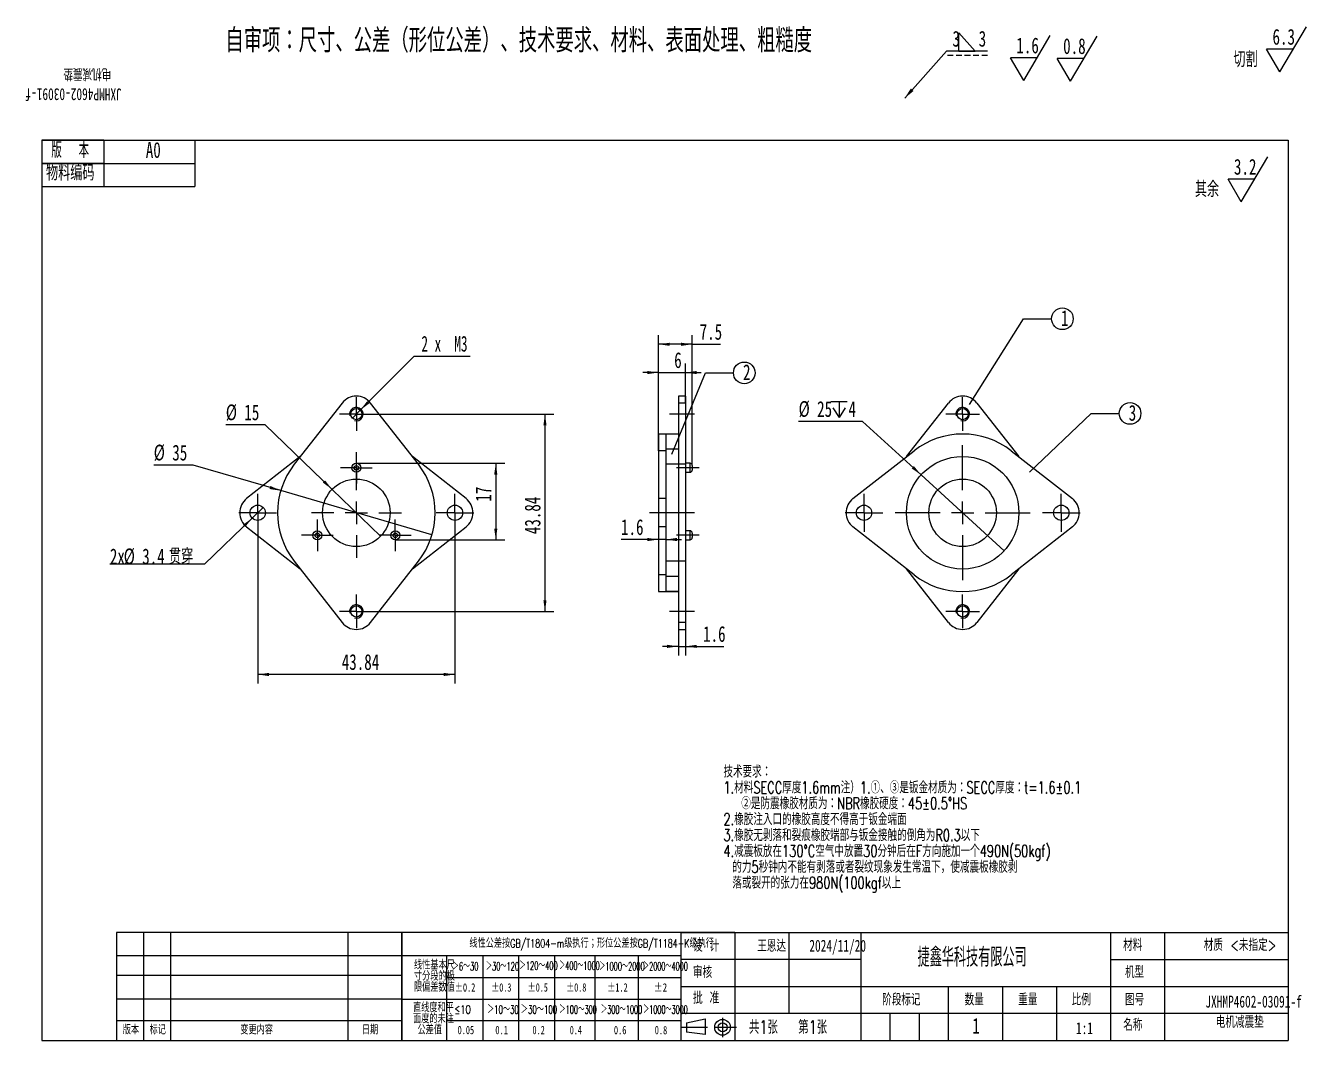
# Model space of a CAD drawing. Extents: x 11 to 515, y -34 to 231.
# Drawn here: x 10.6 to 295.2, y 5.5 to 230.9 of the extents above; entities that cross this region are included whole.
import ezdxf

# ---------------------------------------------------------------- set-up
doc = ezdxf.new("R2010")
doc.units = 0
for name, pattern in [('SLD-CENTER', [19.05, 15.24, -1.27, 1.27, -1.27]), ('SLD-DASHED', [1.905, 1.27, -0.635]), ('SLD-SOLID', [0])]:
    doc.linetypes.add(name, pattern=pattern)
doc.layers.get('0').update_dxf_attribs({"linetype": 'CONTINUOUS'})
doc.layers.add('FORMAT', color=7, linetype='SLD-SOLID')
doc.layers.add('轮廓实线层', color=7, linetype='SLD-SOLID')
doc.styles.add('SLDTEXTSTYLE0', font='TXT', dxfattribs={"width": 0.7, "bigfont": 'bigfont'})
doc.styles.add('SLDTEXTSTYLE1', font='TXT', dxfattribs={"width": 0.7})
doc.styles.add('SLDTEXTSTYLE10', font='TXT', dxfattribs={"width": 0.569954, "bigfont": 'bigfont'})
doc.styles.add('SLDTEXTSTYLE11', font='TXT', dxfattribs={"width": 0.542825, "bigfont": 'bigfont'})
doc.styles.add('SLDTEXTSTYLE12', font='TXT', dxfattribs={"width": 0.607411, "bigfont": 'bigfont'})
doc.styles.add('SLDTEXTSTYLE13', font='TXT', dxfattribs={"width": 0.494457, "bigfont": 'bigfont'})
doc.styles.add('SLDTEXTSTYLE14', font='TXT', dxfattribs={"width": 0.523419, "bigfont": 'bigfont'})
doc.styles.add('SLDTEXTSTYLE15', font='TXT', dxfattribs={"width": 0.677411})
doc.styles.add('SLDTEXTSTYLE16', font='TXT', dxfattribs={"width": 0.616681})
doc.styles.add('SLDTEXTSTYLE17', font='TXT', dxfattribs={"width": 0.592279})
doc.styles.add('SLDTEXTSTYLE18', font='TXT', dxfattribs={"width": 0.633851})
doc.styles.add('SLDTEXTSTYLE19', font='TXT', dxfattribs={"width": 0.751649})
doc.styles.add('SLDTEXTSTYLE2', font='TXT', dxfattribs={"width": 0.579353, "bigfont": 'bigfont'})
doc.styles.add('SLDTEXTSTYLE20', font='TXT', dxfattribs={"width": 0.672854})
doc.styles.add('SLDTEXTSTYLE21', font='TXT', dxfattribs={"width": 0.604873})
doc.styles.add('SLDTEXTSTYLE22', font='TXT', dxfattribs={"width": 0.692137})
doc.styles.add('SLDTEXTSTYLE23', font='TXT', dxfattribs={"width": 0.516181, "bigfont": 'bigfont'})
doc.styles.add('SLDTEXTSTYLE24', font='TXT', dxfattribs={"width": 0.786906})
doc.styles.add('SLDTEXTSTYLE25', font='TXT', dxfattribs={"width": 0.513075, "bigfont": 'bigfont'})
doc.styles.add('SLDTEXTSTYLE26', font='TXT', dxfattribs={"width": 0.6, "bigfont": 'bigfont'})
doc.styles.add('SLDTEXTSTYLE27', font='TXT', dxfattribs={"width": 0.614286})
doc.styles.add('SLDTEXTSTYLE3', font='TXT', dxfattribs={"width": 0.633333, "bigfont": 'bigfont'})
doc.styles.add('SLDTEXTSTYLE4', font='TXT', dxfattribs={"width": 0.589499, "bigfont": 'bigfont'})
doc.styles.add('SLDTEXTSTYLE5', font='TXT', dxfattribs={"width": 0.526455, "bigfont": 'bigfont'})
doc.styles.add('SLDTEXTSTYLE6', font='TXT', dxfattribs={"width": 0.583287, "bigfont": 'bigfont'})
doc.styles.add('SLDTEXTSTYLE7', font='TXT', dxfattribs={"width": 0.632085})
doc.styles.add('SLDTEXTSTYLE8', font='TXT', dxfattribs={"width": 0.735068, "bigfont": 'bigfont'})
doc.styles.add('SLDTEXTSTYLE9', font='TXT', dxfattribs={"width": 0.615255, "bigfont": 'bigfont'})
doc.dimstyles.new('SLDDIMSTYLE0', dxfattribs={"dimtxt": 0.18, "dimasz": 2.5, "dimexe": 0, "dimexo": 0.0625, "dimgap": 0, "dimtad": 0, "dimtih": 1, "dimtoh": 1, "dimdec": 0, "dimrnd": 1e-09, "dimzin": 0, "dimtxsty": 'STANDARD', "dimsah": 1, "dimcen": 0.09, "dimazin": 3, "dimtfac": 2.5, "dimtdec": 0, "dimtofl": 0, "dimtmove": 0, "dimatfit": 3, "dimtolj": 1, "dimtzin": 0})
doc.dimstyles.new('SLDDIMSTYLE1', dxfattribs={"dimtxt": 3.5, "dimasz": 2.5, "dimexe": 0, "dimexo": 0.0625, "dimgap": 0.875, "dimtad": 2, "dimrnd": 1e-09, "dimzin": 12, "dimtxsty": 'SLDTEXTSTYLE1', "dimsah": 1, "dimcen": 0.09, "dimazin": 3, "dimtfac": 1, "dimtofl": 0, "dimtmove": 0, "dimatfit": 3, "dimtolj": 1, "dimtzin": 12})
doc.dimstyles.new('SLDDIMSTYLE2', dxfattribs={"dimtxt": 3.5, "dimasz": 2.5, "dimexe": 0, "dimexo": 0.0625, "dimgap": 0.875, "dimtad": 0, "dimtih": 1, "dimtoh": 1, "dimrnd": 1e-09, "dimzin": 12, "dimtxsty": 'SLDTEXTSTYLE1', "dimblk1": 'NONE', "dimsah": 1, "dimcen": 0, "dimazin": 3, "dimtfac": 1, "dimtmove": 0, "dimatfit": 3, "dimtolj": 1, "dimtzin": 12})
doc.dimstyles.new('SLDDIMSTYLE3', dxfattribs={"dimtxt": 3.5, "dimasz": 2.5, "dimexe": 0, "dimexo": 0.0625, "dimgap": 0.875, "dimtad": 0, "dimtih": 1, "dimtoh": 1, "dimrnd": 1e-09, "dimzin": 12, "dimtxsty": 'SLDTEXTSTYLE1', "dimblk1": 'NONE', "dimsah": 1, "dimcen": 0, "dimazin": 3, "dimtfac": 1, "dimtmove": 0, "dimatfit": 3, "dimtolj": 1, "dimtzin": 12})
doc.dimstyles.new('SLDDIMSTYLE4', dxfattribs={"dimtxt": 3.5, "dimasz": 2.5, "dimexe": 0, "dimexo": 0.0625, "dimgap": 0.875, "dimtad": 0, "dimtih": 1, "dimtoh": 1, "dimdec": 6, "dimrnd": 1e-09, "dimzin": 12, "dimtxsty": 'SLDTEXTSTYLE1', "dimblk1": 'NONE', "dimsah": 1, "dimcen": 0, "dimazin": 3, "dimtfac": 1, "dimtmove": 0, "dimatfit": 3, "dimtolj": 1, "dimtzin": 12})
doc.dimstyles.new('SLDDIMSTYLE5', dxfattribs={"dimtxt": 3.5, "dimasz": 2.5, "dimexe": 0, "dimexo": 0.0625, "dimgap": 0.875, "dimtad": 0, "dimtih": 1, "dimtoh": 1, "dimrnd": 1e-09, "dimzin": 12, "dimtxsty": 'SLDTEXTSTYLE1', "dimblk1": 'NONE', "dimsah": 1, "dimcen": 0, "dimazin": 3, "dimtfac": 1, "dimtmove": 0, "dimatfit": 3, "dimtolj": 1, "dimtzin": 12})
doc.dimstyles.new('SLDDIMSTYLE6', dxfattribs={"dimtxt": 3.5, "dimasz": 2.5, "dimexe": 0, "dimexo": 0.0625, "dimgap": 0.875, "dimtad": 2, "dimrnd": 1e-09, "dimzin": 12, "dimtxsty": 'SLDTEXTSTYLE1', "dimsah": 1, "dimcen": 0.09, "dimazin": 3, "dimtfac": 1, "dimtmove": 0, "dimatfit": 3, "dimtolj": 1, "dimtzin": 12})
doc.dimstyles.new('SLDDIMSTYLE7', dxfattribs={"dimtxt": 0.18, "dimasz": 0.7, "dimexe": 0, "dimexo": 0.0625, "dimgap": 0, "dimtad": 0, "dimtih": 1, "dimtoh": 1, "dimdec": 0, "dimrnd": 1e-09, "dimzin": 0, "dimtxsty": 'STANDARD', "dimblk1": 'DOT', "dimblk2": 'DOT', "dimsah": 1, "dimcen": 0.09, "dimazin": 3, "dimtfac": 0.7, "dimtdec": 0, "dimtofl": 0, "dimtmove": 0, "dimatfit": 3, "dimtolj": 1, "dimtzin": 0})
doc.dimstyles.new('SLDDIMSTYLE8', dxfattribs={"dimtxt": 3.5, "dimasz": 2.5, "dimexe": 0, "dimexo": 0.0625, "dimgap": 0.875, "dimtad": 0, "dimtih": 1, "dimtoh": 1, "dimrnd": 1e-09, "dimzin": 12, "dimtxsty": 'SLDTEXTSTYLE1', "dimblk1": 'NONE', "dimsah": 1, "dimcen": 0, "dimazin": 3, "dimtfac": 1, "dimtmove": 0, "dimatfit": 3, "dimtolj": 1, "dimtzin": 12})

# ---------------------------------------------------------------- blocks, each defined once
blk = doc.blocks.new('SW_NOTE_0_3')
at = {"layer": 'FORMAT', "color": 0, "attachment_point": 1, "style": 'SLDTEXTSTYLE0'}
for s, insert, char_height in [('技术要求：', (0, 3.41), 2.646), ('1.材料SECC厚度1.6mm注）1.①、③是钣金材质为：SECC厚度：t=1.6±0.1', (0, -0.12), 2.6458), ('②是防震橡胶材质为：NBR橡胶硬度：45±0.5°HS', (3.97, -3.64), 2.6458), ('2.橡胶注入口的橡胶高度不得高于钣金端面', (0, -7.17), 2.6458), ('3.橡胶无剥落和裂痕橡胶端部与钣金接触的倒角为R0.3以下', (0, -10.7), 2.6458), ('4.减震板放在130°C空气中放置30分钟后在F方向施加一个490N(50kgf)', (0, -14.23), 2.6458), ('的力5秒钟内不能有剥落或者裂纹现象发生常温下，使减震板橡胶剥', (1.98, -17.76), 2.6458), ('落或裂开的张力在980N(100kgf以上', (1.98, -21.28), 2.6458)]:
    blk.add_mtext(s, dxfattribs=dict(at, insert=insert, char_height=char_height))
blk = doc.blocks.new('SW_NOTE_0_14')
at = {"layer": 'FORMAT', "color": 0, "char_height": 1.852, "attachment_point": 2, "style": 'SLDTEXTSTYLE0'}
for s, insert in [('线性基本尺', (6.37, 2.39)), ('寸分段的极', (6.37, -0.08)), ('限偏差数值', (6.37, -2.55))]:
    blk.add_mtext(s, dxfattribs=dict(at, insert=insert))
blk = doc.blocks.new('SW_NOTE_0_15')
at = {"layer": 'FORMAT', "color": 0, "char_height": 1.852, "attachment_point": 2, "style": 'SLDTEXTSTYLE0'}
for s, insert in [('面度的未注', (6.37, -0.08)), ('直线度和平', (6.37, 2.39)), ('公差值', (5.55, -2.55))]:
    blk.add_mtext(s, dxfattribs=dict(at, insert=insert))
blk = doc.blocks.new('SW_NOTE_0_16')
at = {"layer": 'FORMAT', "color": 0, "attachment_point": 2}
for s, insert, char_height, style in [('JXHMP4602-03091-f', (16.66, 3.41), 2.6458, 'SLDTEXTSTYLE1'), ('电机减震垫', (13.59, -1.12), 2.646, 'SLDTEXTSTYLE0')]:
    blk.add_mtext(s, dxfattribs=dict(at, insert=insert, char_height=char_height, style=style))
blk = doc.blocks.new('SW_NOTE_0_17')
at = {"layer": 'FORMAT', "color": 0, "attachment_point": 2, "rotation": 180}
for s, insert, char_height, style in [('电机减震垫', (-13.59, 1.12), 2.646, 'SLDTEXTSTYLE0'), ('JXHMP4602-03091-f', (-16.66, -3.41), 2.6458, 'SLDTEXTSTYLE1')]:
    blk.add_mtext(s, dxfattribs=dict(at, insert=insert, char_height=char_height, style=style))
blk = doc.blocks.new('SW_SFSYMBOL_0')
at = {"layer": 'FORMAT', "color": 0}
for p, q in [((1.63, -5), (7.53, 5)), ((1.63, -5), (-1.32, 0)), ((4.58, 0), (-1.32, 0))]:
    blk.add_line(p, q, dxfattribs=at)
at = {"layer": 'FORMAT', "color": 0, "char_height": 3.5, "attachment_point": 1}
for s, insert, style in [('3.2', (0, 4.51), 'SLDTEXTSTYLE1'), ('其余', (-8.68, -0.49), 'SLDTEXTSTYLE0')]:
    blk.add_mtext(s, dxfattribs=dict(at, insert=insert, style=style))
blk = doc.blocks.new('SW_SFSYMBOL_1')
at = {"layer": 'FORMAT', "color": 0}
for p, q in [((1.63, -5), (7.53, 5)), ((1.63, -5), (-1.32, 0)), ((4.58, 0), (-1.32, 0))]:
    blk.add_line(p, q, dxfattribs=at)
at = {"layer": 'FORMAT', "color": 0, "char_height": 3.5, "attachment_point": 1}
for s, insert, style in [('6.3', (0, 4.51), 'SLDTEXTSTYLE1'), ('切割', (-8.68, -0.49), 'SLDTEXTSTYLE0')]:
    blk.add_mtext(s, dxfattribs=dict(at, insert=insert, style=style))
blk = doc.blocks.new('SW_SFSYMBOL_2')
at = {"layer": 'FORMAT', "color": 0}
for p, q in [((1.63, -5), (7.53, 5)), ((1.63, -5), (-1.32, 0)), ((4.58, 0), (-1.32, 0))]:
    blk.add_line(p, q, dxfattribs=at)
at = {"layer": 'FORMAT', "color": 0, "insert": (0, 4.51), "char_height": 3.5, "attachment_point": 1, "style": 'SLDTEXTSTYLE1'}
blk.add_mtext('0.8', dxfattribs=at)
blk = doc.blocks.new('SW_SFSYMBOL_3')
at = {"layer": 'FORMAT', "color": 0}
for p, q in [((1.63, -5), (7.53, 5)), ((1.63, -5), (-1.32, 0)), ((4.58, 0), (-1.32, 0))]:
    blk.add_line(p, q, dxfattribs=at)
at = {"layer": 'FORMAT', "color": 0, "insert": (0, 4.51), "char_height": 3.5, "attachment_point": 1, "style": 'SLDTEXTSTYLE1'}
blk.add_mtext('1.6', dxfattribs=at)
blk = doc.blocks.new('SW_SYMBOL_WELD_FILL')
at = {"layer": 'FORMAT', "color": 0}
for p, q in [((100, 0), (100, 900)), ((100, 900), (900, 0)), ((100, 0), (900, 0))]:
    blk.add_line(p, q, dxfattribs=at)
blk = doc.blocks.new('SW_WELDSYMBOL_0')
at = {"layer": 'FORMAT', "color": 0}
blk.add_line((9.1, 0), (0, 0), dxfattribs=at)
at = {"layer": 'FORMAT', "color": 0, "linetype": 'SLD-DASHED'}
blk.add_line((9.1, -1), (0, -1), dxfattribs=at)
at = {"layer": 'FORMAT', "color": 0, "xscale": 0.004511737089201878, "yscale": 0.004511737089201878, "zscale": 0.004511737089201878}
blk.add_blockref('SW_SYMBOL_WELD_FILL', (2.29, 0), dxfattribs=at)
at = {"layer": 'FORMAT', "color": 0, "char_height": 3.5, "attachment_point": 1, "style": 'SLDTEXTSTYLE1'}
for insert in [(1.31, 4.51), (7.13, 4.51)]:
    blk.add_mtext('3', dxfattribs=dict(at, insert=insert))
blk = doc.blocks.new('_D')
at = {"layer": 'FORMAT'}
for p, q in [((87.2, 133.67), (117.07, 133.67)), ((115.07, 133.67), (115.07, 116.67)), ((95.72, 116.67), (117.07, 116.67))]:
    blk.add_line(p, q, dxfattribs=at)
for points in [[(115.07, 133.67), (114.72, 131.17), (115.42, 131.17)], [(115.07, 116.67), (115.42, 119.17), (114.72, 119.17)]]:
    blk.add_solid(points, dxfattribs=at)
at = {"layer": 'FORMAT', "insert": (110.56, 125.14), "char_height": 3.5, "attachment_point": 1, "rotation": 90, "style": 'SLDTEXTSTYLE1'}
blk.add_mtext('17', dxfattribs=at)
blk = doc.blocks.new('_D_1')
at = {"layer": 'FORMAT'}
for p, q in [((84.08, 144.59), (128, 144.59)), ((126, 144.59), (126, 100.75)), ((84.08, 100.75), (128, 100.75))]:
    blk.add_line(p, q, dxfattribs=at)
for points in [[(126, 144.59), (125.65, 142.09), (126.35, 142.09)], [(126, 100.75), (126.35, 103.25), (125.65, 103.25)]]:
    blk.add_solid(points, dxfattribs=at)
at = {"layer": 'FORMAT', "insert": (121.49, 117.92), "char_height": 3.5, "attachment_point": 1, "rotation": 90, "style": 'SLDTEXTSTYLE1'}
blk.add_mtext('43.84', dxfattribs=at)
blk = doc.blocks.new('_D_2')
at = {"layer": 'FORMAT'}
for p, q in [((62.16, 118.47), (62.16, 84.75)), ((106, 118.47), (106, 84.75)), ((106, 86.75), (62.16, 86.75))]:
    blk.add_line(p, q, dxfattribs=at)
for points in [[(62.16, 86.75), (64.66, 86.4), (64.66, 87.1)], [(106, 86.75), (103.5, 87.1), (103.5, 86.4)]]:
    blk.add_solid(points, dxfattribs=at)
at = {"layer": 'FORMAT', "insert": (80.84, 91.27), "char_height": 3.5, "attachment_point": 1, "style": 'SLDTEXTSTYLE1'}
blk.add_mtext('43.84', dxfattribs=at)
blk = doc.blocks.new('_D_3')
at = {"layer": 'FORMAT'}
for p, q in [((63.85, 142.22), (55.08, 142.22)), ((78.69, 127.88), (63.85, 142.22)), ((89.48, 117.46), (78.69, 127.88))]:
    blk.add_line(p, q, dxfattribs=at)
blk.add_solid([(78.69, 127.88), (77.13, 129.87), (76.65, 129.37)], dxfattribs=at)
at = {"layer": 'FORMAT', "char_height": 3.5, "attachment_point": 1, "style": 'SLDTEXTSTYLE1'}
for s, insert in [('%%c', (55.08, 146.74)), ('15', (59.19, 146.73))]:
    blk.add_mtext(s, dxfattribs=dict(at, insert=insert))
blk = doc.blocks.new('_NONE')
blk = doc.blocks.new('_D_4')
at = {"layer": 'FORMAT'}
for p, q in [((47.84, 133.28), (39.06, 133.28)), ((67.29, 127.59), (47.84, 133.28)), ((100.88, 117.76), (67.29, 127.59))]:
    blk.add_line(p, q, dxfattribs=at)
blk.add_solid([(67.29, 127.59), (64.99, 128.63), (64.79, 127.95)], dxfattribs=at)
at = {"layer": 'FORMAT', "char_height": 3.5, "attachment_point": 1, "style": 'SLDTEXTSTYLE1'}
for s, insert in [('%%c', (39.06, 137.81)), ('35', (43.18, 137.79))]:
    blk.add_mtext(s, dxfattribs=dict(at, insert=insert))
blk = doc.blocks.new('_D_5')
at = {"layer": 'FORMAT'}
for p, q in [((84.97, 145.48), (96.97, 157.48)), ((96.97, 157.48), (109.38, 157.48)), ((83.2, 143.71), (84.97, 145.48))]:
    blk.add_line(p, q, dxfattribs=at)
blk.add_solid([(84.97, 145.48), (86.98, 147), (86.49, 147.49)], dxfattribs=at)
at = {"layer": 'FORMAT', "insert": (98.55, 161.98), "char_height": 3.5, "attachment_point": 1, "style": 'SLDTEXTSTYLE27'}
blk.add_mtext('2 x  M3', dxfattribs=at)
blk = doc.blocks.new('_D_6')
at = {"layer": 'FORMAT'}
for p, q in [((63.39, 123.85), (60.94, 121.49)), ((60.94, 121.49), (50.34, 111.27)), ((50.34, 111.27), (29.32, 111.27))]:
    blk.add_line(p, q, dxfattribs=at)
blk.add_solid([(60.94, 121.49), (58.9, 120.01), (59.38, 119.51)], dxfattribs=at)
at = {"layer": 'FORMAT', "char_height": 3.5, "attachment_point": 1}
for s, insert, style in [('2x', (29.32, 114.73), 'SLDTEXTSTYLE1'), ('%%c', (32.39, 114.75), 'SLDTEXTSTYLE1'), ('3.4', (36.5, 114.73), 'SLDTEXTSTYLE1'), ('贯穿', (42.42, 114.73), 'SLDTEXTSTYLE0')]:
    blk.add_mtext(s, dxfattribs=dict(at, insert=insert, style=style))
blk = doc.blocks.new('SW_CENTERMARKSYMBOL_0')
at = {"layer": 'FORMAT', "color": 0}
for p, q in [((0, 5), (0, 10)), ((-5, 0), (-10, 0)), ((0, 0), (-2.5, 0)), ((0, 0), (0, 2.5)), ((0, 0), (0, -2.5)), ((0, 0), (2.5, 0)), ((5, 0), (10, 0)), ((0, -5), (0, -10))]:
    blk.add_line(p, q, dxfattribs=at)
blk = doc.blocks.new('SW_CENTERMARKSYMBOL_1')
at = {"layer": 'FORMAT', "color": 0}
for p, q in [((0, 2.5), (0, 4.2)), ((-2.5, 0), (-4.2, 0)), ((0, 0), (-2.5, 0)), ((0, 0), (0, 2.5)), ((0, 0), (0, -2.5)), ((0, 0), (2.5, 0)), ((2.5, 0), (4.2, 0)), ((0, -2.5), (0, -4.2))]:
    blk.add_line(p, q, dxfattribs=at)
blk = doc.blocks.new('SW_CENTERMARKSYMBOL_2')
at = {"layer": 'FORMAT', "color": 0}
for p, q in [((0, 2.5), (0, 4.2)), ((-2.5, 0), (-4.2, 0)), ((0, 0), (-2.5, 0)), ((0, 0), (0, 2.5)), ((0, 0), (0, -2.5)), ((0, 0), (2.5, 0)), ((2.5, 0), (4.2, 0)), ((0, -2.5), (0, -4.2))]:
    blk.add_line(p, q, dxfattribs=at)
blk = doc.blocks.new('SW_CENTERMARKSYMBOL_3')
at = {"layer": 'FORMAT', "color": 0}
for p, q in [((0, 2.5), (0, 3.75)), ((-2.5, 0), (-3.75, 0)), ((0, 0), (-2.5, 0)), ((0, 0), (0, 2.5)), ((0, 0), (0, -2.5)), ((0, 0), (2.5, 0)), ((2.5, 0), (3.75, 0)), ((0, -2.5), (0, -3.75))]:
    blk.add_line(p, q, dxfattribs=at)
blk = doc.blocks.new('SW_CENTERMARKSYMBOL_4')
at = {"layer": 'FORMAT', "color": 0}
for p, q in [((0, 2.5), (0, 3.75)), ((-2.5, 0), (-3.75, 0)), ((0, 0), (-2.5, 0)), ((0, 0), (0, 2.5)), ((0, 0), (0, -2.5)), ((0, 0), (2.5, 0)), ((2.5, 0), (3.75, 0)), ((0, -2.5), (0, -3.75))]:
    blk.add_line(p, q, dxfattribs=at)
blk = doc.blocks.new('SW_CENTERMARKSYMBOL_5')
at = {"layer": 'FORMAT', "color": 0}
for p, q in [((0, 2.5), (0, 3.5)), ((-2.5, 0), (-3.5, 0)), ((0, 0), (-2.5, 0)), ((0, 0), (0, 2.5)), ((0, 0), (0, -2.5)), ((0, 0), (2.5, 0)), ((2.5, 0), (3.5, 0)), ((0, -2.5), (0, -3.5))]:
    blk.add_line(p, q, dxfattribs=at)
blk = doc.blocks.new('SW_CENTERMARKSYMBOL_6')
at = {"layer": 'FORMAT', "color": 0}
for p, q in [((0, 2.5), (0, 3.5)), ((-2.5, 0), (-3.5, 0)), ((0, 0), (-2.5, 0)), ((0, 0), (0, 2.5)), ((0, 0), (0, -2.5)), ((0, 0), (2.5, 0)), ((2.5, 0), (3.5, 0)), ((0, -2.5), (0, -3.5))]:
    blk.add_line(p, q, dxfattribs=at)
blk = doc.blocks.new('SW_CENTERMARKSYMBOL_7')
at = {"layer": 'FORMAT', "color": 0}
for p, q in [((0, 2.5), (0, 3.5)), ((-2.5, 0), (-3.5, 0)), ((0, 0), (-2.5, 0)), ((0, 0), (0, 2.5)), ((0, 0), (0, -2.5)), ((0, 0), (2.5, 0)), ((2.5, 0), (3.5, 0)), ((0, -2.5), (0, -3.5))]:
    blk.add_line(p, q, dxfattribs=at)
blk = doc.blocks.new('_D_7')
at = {"layer": 'FORMAT'}
for p, q in [((151.25, 153.83), (147.75, 153.83)), ((151.25, 136.46), (151.25, 155.83)), ((151.25, 153.83), (157.25, 153.83)), ((157.25, 147.06), (157.25, 155.83)), ((157.25, 153.83), (160.75, 153.83))]:
    blk.add_line(p, q, dxfattribs=at)
for points in [[(151.25, 153.83), (148.75, 154.18), (148.75, 153.48)], [(157.25, 153.83), (159.75, 153.48), (159.75, 154.18)]]:
    blk.add_solid(points, dxfattribs=at)
at = {"layer": 'FORMAT', "insert": (154.72, 158.34), "char_height": 3.5, "attachment_point": 1, "style": 'SLDTEXTSTYLE1'}
blk.add_mtext('6', dxfattribs=at)
blk = doc.blocks.new('_D_8')
at = {"layer": 'FORMAT'}
for p, q in [((155.65, 96.75), (155.65, 90.99)), ((157.25, 96.75), (157.25, 90.99)), ((155.65, 92.99), (152.15, 92.99)), ((155.65, 92.99), (157.25, 92.99)), ((157.25, 92.99), (165.74, 92.99))]:
    blk.add_line(p, q, dxfattribs=at)
for points in [[(155.65, 92.99), (153.15, 93.34), (153.15, 92.64)], [(157.25, 92.99), (159.75, 92.64), (159.75, 93.34)]]:
    blk.add_solid(points, dxfattribs=at)
at = {"layer": 'FORMAT', "insert": (161.14, 97.5), "char_height": 3.5, "attachment_point": 1, "style": 'SLDTEXTSTYLE1'}
blk.add_mtext('1.6', dxfattribs=at)
blk = doc.blocks.new('_D_9')
at = {"layer": 'FORMAT'}
for p, q in [((151.25, 116.73), (142.9, 116.73)), ((151.25, 119.52), (151.25, 114.73)), ((152.85, 116.73), (151.25, 116.73)), ((152.85, 116.73), (156.35, 116.73))]:
    blk.add_line(p, q, dxfattribs=at)
for points in [[(151.25, 116.73), (148.75, 117.08), (148.75, 116.38)], [(152.85, 116.73), (155.35, 116.38), (155.35, 117.08)]]:
    blk.add_solid(points, dxfattribs=at)
at = {"layer": 'FORMAT', "insert": (142.9, 121.24), "char_height": 3.5, "attachment_point": 1, "style": 'SLDTEXTSTYLE1'}
blk.add_mtext('1.6', dxfattribs=at)
blk = doc.blocks.new('_D_10')
at = {"layer": 'FORMAT'}
for p, q in [((151.25, 136.46), (151.25, 162.11)), ((158.75, 160.11), (151.25, 160.11)), ((158.75, 133.17), (158.75, 162.11)), ((158.75, 160.11), (164.98, 160.11))]:
    blk.add_line(p, q, dxfattribs=at)
for points in [[(151.25, 160.11), (153.75, 159.76), (153.75, 160.46)], [(158.75, 160.11), (156.25, 160.46), (156.25, 159.76)]]:
    blk.add_solid(points, dxfattribs=at)
at = {"layer": 'FORMAT', "insert": (160.38, 164.62), "char_height": 3.5, "attachment_point": 1, "style": 'SLDTEXTSTYLE1'}
blk.add_mtext('7.5', dxfattribs=at)
blk = doc.blocks.new('SW_NOTE_0_18')
at = {"layer": 'FORMAT', "color": 0}
blk.add_circle((2.41, 0), 2.41, dxfattribs=at)
at = {"layer": 'FORMAT', "color": 0, "insert": (2.95, 1.89), "char_height": 3.5, "attachment_point": 2, "style": 'SLDTEXTSTYLE1'}
blk.add_mtext('2', dxfattribs=at)
blk = doc.blocks.new('_DOT')
at = {"color": 0, "linetype": 'BYBLOCK'}
blk.add_line((-0.5, 0), (-1, 0), dxfattribs=at)
at = {"color": 0, "linetype": 'BYBLOCK', "const_width": 0.5}
blk.add_lwpolyline([(-0.25, 0, 1), (0.25, 0, 1)], format="xyb", close=True, dxfattribs=at)
blk = doc.blocks.new('SW_SYMBOL_HOLE_DEPTH')
at = {"layer": 'FORMAT', "color": 0}
for p, q in [((0, 875), (800, 875)), ((400, 875), (400, 75)), ((100, 555), (400, 75)), ((700, 555), (400, 75))]:
    blk.add_line(p, q, dxfattribs=at)
blk = doc.blocks.new('_D_11')
at = {"layer": 'FORMAT'}
for p, q in [((196.58, 142.96), (182.37, 142.96)), ((209.59, 131.1), (196.58, 142.96)), ((228.06, 114.25), (209.59, 131.1))]:
    blk.add_line(p, q, dxfattribs=at)
blk.add_solid([(209.59, 131.1), (207.98, 133.04), (207.5, 132.52)], dxfattribs=at)
at = {"layer": 'FORMAT', "xscale": 0.004511737089201878, "yscale": 0.004511737089201878, "zscale": 0.004511737089201878}
blk.add_blockref('SW_SYMBOL_HOLE_DEPTH', (189.55, 143.48), dxfattribs=at)
at = {"layer": 'FORMAT', "char_height": 3.5, "attachment_point": 1, "style": 'SLDTEXTSTYLE1'}
for s, insert in [('%%c', (182.37, 147.49)), ('25', (186.48, 147.47)), ('4', (193.45, 147.47))]:
    blk.add_mtext(s, dxfattribs=dict(at, insert=insert))
blk = doc.blocks.new('SW_NOTE_0_19')
at = {"layer": 'FORMAT', "color": 0}
blk.add_circle((2.41, 0), 2.41, dxfattribs=at)
at = {"layer": 'FORMAT', "color": 0, "insert": (2.95, 1.89), "char_height": 3.5, "attachment_point": 2, "style": 'SLDTEXTSTYLE1'}
blk.add_mtext('3', dxfattribs=at)
blk = doc.blocks.new('SW_NOTE_0_20')
at = {"layer": 'FORMAT', "color": 0}
blk.add_circle((2.41, 0), 2.41, dxfattribs=at)
at = {"layer": 'FORMAT', "color": 0, "insert": (2.95, 1.89), "char_height": 3.5, "attachment_point": 2, "style": 'SLDTEXTSTYLE1'}
blk.add_mtext('1', dxfattribs=at)
blk = doc.blocks.new('SW_CENTERMARKSYMBOL_8')
at = {"layer": 'FORMAT', "color": 0}
for p, q in [((0, 5), (0, 15)), ((-5, 0), (-15, 0)), ((0, 0), (-2.5, 0)), ((0, 0), (0, 2.5)), ((0, 0), (0, -2.5)), ((0, 0), (2.5, 0)), ((5, 0), (15, 0)), ((0, -5), (0, -15))]:
    blk.add_line(p, q, dxfattribs=at)
blk = doc.blocks.new('SW_CENTERMARKSYMBOL_9')
at = {"layer": 'FORMAT', "color": 0}
for p, q in [((0, 2.5), (0, 4.2)), ((-2.5, 0), (-4.2, 0)), ((0, 0), (-2.5, 0)), ((0, 0), (0, 2.5)), ((0, 0), (0, -2.5)), ((0, 0), (2.5, 0)), ((2.5, 0), (4.2, 0)), ((0, -2.5), (0, -4.2))]:
    blk.add_line(p, q, dxfattribs=at)
blk = doc.blocks.new('SW_CENTERMARKSYMBOL_10')
at = {"layer": 'FORMAT', "color": 0}
for p, q in [((0, 2.5), (0, 4.2)), ((-2.5, 0), (-4.2, 0)), ((0, 0), (-2.5, 0)), ((0, 0), (0, 2.5)), ((0, 0), (0, -2.5)), ((0, 0), (2.5, 0)), ((2.5, 0), (4.2, 0)), ((0, -2.5), (0, -4.2))]:
    blk.add_line(p, q, dxfattribs=at)
blk = doc.blocks.new('SW_CENTERMARKSYMBOL_11')
at = {"layer": 'FORMAT', "color": 0}
for p, q in [((0, 2.5), (0, 3.75)), ((-2.5, 0), (-3.75, 0)), ((0, 0), (-2.5, 0)), ((0, 0), (0, 2.5)), ((0, 0), (0, -2.5)), ((0, 0), (2.5, 0)), ((2.5, 0), (3.75, 0)), ((0, -2.5), (0, -3.75))]:
    blk.add_line(p, q, dxfattribs=at)
blk = doc.blocks.new('SW_CENTERMARKSYMBOL_12')
at = {"layer": 'FORMAT', "color": 0}
for p, q in [((0, 2.5), (0, 3.75)), ((-2.5, 0), (-3.75, 0)), ((0, 0), (-2.5, 0)), ((0, 0), (0, 2.5)), ((0, 0), (0, -2.5)), ((0, 0), (2.5, 0)), ((2.5, 0), (3.75, 0)), ((0, -2.5), (0, -3.75))]:
    blk.add_line(p, q, dxfattribs=at)

msp = doc.modelspace()

# ---------------------------------------------------------------- linework, layer by layer
at = {"color": 7, "linetype": 'SLD-SOLID'}
for p, q in [((157.246052, 148.5937431), (155.646052, 148.5937431)), ((155.646052, 148.5937431), (155.646052, 147.0572468)), ((157.246052, 148.5937431), (157.246052, 147.0572468)), ((80.9328504, 147.0572468), (70.2969676, 133.4515716)), ((97.8714785, 133.4515716), (87.2355958, 147.0572468)), ((157.246052, 147.0572468), (155.646052, 147.0572468)), ((155.646052, 147.0572468), (155.646052, 133.4515716)), ((157.246052, 147.0572468), (157.246052, 133.4515716)), ((206.355835, 135.140625), (215.6713442, 147.0572468)), ((221.9740895, 147.0572468), (231.2895988, 135.140625)), ((155.646052, 140.1737431), (151.246052, 140.1737431)), ((151.246052, 140.1737431), (151.246052, 136.4609986)), ((155.646052, 136.8344682), (152.846052, 136.8344682)), ((152.846052, 136.8344682), (152.846052, 136.4609986)), ((71.6173412, 135.140625), (59.7007194, 125.8251158)), ((108.4677267, 125.8251158), (96.551105, 135.140625)), ((152.846052, 136.4609986), (151.246052, 136.4609986)), ((151.246052, 136.4609986), (151.246052, 125.8251158)), ((152.846052, 136.4609986), (152.846052, 125.8251158)), ((194.4392132, 125.8251158), (208.0448884, 136.4609986)), ((229.6005453, 136.4609986), (243.2062205, 125.8251158)), ((155.646052, 133.4515716), (152.846052, 133.4515716)), ((157.246052, 133.4515716), (155.646052, 133.4515716)), ((158.246052, 133.6737431), (157.246052, 133.6737431)), ((157.246052, 133.4515716), (157.246052, 111.8959147)), ((157.246052, 131.6737431), (158.246052, 131.6737431)), ((158.746052, 133.1737431), (158.746052, 132.1737431)), ((152.846052, 125.8251158), (151.246052, 125.8251158)), ((151.246052, 125.8251158), (151.246052, 119.5223705)), ((152.846052, 125.8251158), (152.846052, 119.5223705)), ((59.7007194, 119.5223705), (71.6173412, 110.2068613)), ((96.551105, 110.2068613), (108.4677267, 119.5223705)), ((152.846052, 119.5223705), (151.246052, 119.5223705)), ((151.246052, 119.5223705), (151.246052, 108.8864877)), ((152.846052, 119.5223705), (152.846052, 108.8864877)), ((158.246052, 118.6737431), (157.246052, 118.6737431)), ((158.746052, 118.1737431), (158.746052, 117.1737431)), ((208.0448884, 108.8864877), (194.4392132, 119.5223705)), ((243.2062205, 119.5223705), (229.6005453, 108.8864877)), ((157.246052, 116.6737431), (158.246052, 116.6737431)), ((70.2969676, 111.8959147), (80.9328504, 98.2902395)), ((87.2355958, 98.2902395), (97.8714785, 111.8959147)), ((155.646052, 111.8959147), (152.846052, 111.8959147)), ((157.246052, 111.8959147), (155.646052, 111.8959147)), ((155.646052, 111.8959147), (155.646052, 98.2902395)), ((157.246052, 111.8959147), (157.246052, 98.2902395)), ((152.846052, 108.8864877), (151.246052, 108.8864877)), ((151.246052, 108.8864877), (151.246052, 105.1737431)), ((152.846052, 108.8864877), (152.846052, 108.5130181)), ((155.646052, 108.5130181), (152.846052, 108.5130181)), ((215.6713442, 98.2902395), (206.355835, 110.2068613)), ((231.2895988, 110.2068613), (221.9740895, 98.2902395)), ((151.246052, 105.1737431), (155.646052, 105.1737431)), ((157.246052, 98.2902395), (155.646052, 98.2902395)), ((155.646052, 98.2902395), (155.646052, 96.7537431)), ((157.246052, 98.2902395), (157.246052, 96.7537431)), ((155.646052, 96.7537431), (157.246052, 96.7537431)), ((94.185568, 14.6296576), (30.7863032, 14.6296576))]:
    msp.add_line(p, q, dxfattribs=at)
at = {"color": 1, "linetype": 'SLD-SOLID'}
for p, q in [((158.246052, 131.6737431), (158.246052, 133.6737431)), ((158.246052, 116.6737431), (158.246052, 118.6737431))]:
    msp.add_line(p, q, dxfattribs=at)
at = {"color": 7, "linetype": 'SLD-SOLID'}
for centre, radius in [((84.0842231, 144.5937431), 1.25), ((218.8227169, 144.5937431), 1.25), ((218.8227169, 122.6737431), 12.5), ((84.0842231, 132.6737431), 1), ((84.0842231, 132.6737431), 0.5), ((84.0842231, 122.6737431), 7.5), ((218.8227169, 122.6737431), 7.5), ((62.1642231, 122.6737431), 1.7), ((106.0042231, 122.6737431), 1.7), ((196.9027169, 122.6737431), 1.7), ((240.7427169, 122.6737431), 1.7), ((75.423969, 117.6737431), 1), ((75.423969, 117.6737431), 0.5), ((92.7444771, 117.6737431), 1), ((92.7444771, 117.6737431), 0.5), ((84.0842231, 100.7537431), 1.25), ((218.8227169, 100.7537431), 1.25)]:
    msp.add_circle(centre, radius, dxfattribs=at)
for centre, radius, start, end in [((84.0842231, 144.5937431), 4, 38.015593247, 141.984406753), ((218.8227169, 144.5937431), 4, 38.015593247, 141.984406753), ((84.0842231, 144.5937431), 1.5, 255, 195), ((218.8227169, 144.5937431), 1.5, 255, 195), ((218.8227169, 122.6737431), 17.5, 51.984406753, 128.015593247), ((84.0842231, 122.6737431), 17.5, 141.984406753, 218.015593247), ((84.0842231, 122.6737431), 17.5, 321.984406753, 38.015593247), ((158.246052, 133.1737431), 0.5, 0, 90), ((158.246052, 132.1737431), 0.5, 270, 0), ((62.1642231, 122.6737431), 4, 128.015593247, 231.984406753), ((106.0042231, 122.6737431), 4, 308.015593247, 51.984406753), ((196.9027169, 122.6737431), 4, 128.015593247, 231.984406753), ((240.7427169, 122.6737431), 4, 308.015593247, 51.984406753), ((158.246052, 118.1737431), 0.5, 0, 90), ((158.246052, 117.1737431), 0.5, 270, 0), ((218.8227169, 122.6737431), 17.5, 231.984406753, 308.015593247), ((84.0842231, 100.7537431), 1.5, 255, 195), ((218.8227169, 100.7537431), 1.5, 255, 195), ((84.0842231, 100.7537431), 4, 218.015593247, 321.984406753), ((218.8227169, 100.7537431), 4, 218.015593247, 321.984406753)]:
    msp.add_arc(centre, radius, start, end, dxfattribs=at)
at = {"layer": 'FORMAT'}
for p, q in [((27.935568, 205.4508454), (14.185568, 205.4508454)), ((14.185568, 205.4508454), (14.185568, 200.2769667)), ((27.935568, 205.4508454), (27.935568, 195.1317102)), ((27.935568, 205.4508454), (27.935568, 200.2769667)), ((48.1787214, 205.4508454), (48.1787214, 195.1317102)), ((14.185568, 200.2769667), (48.1787214, 200.2769667)), ((27.935568, 200.2769667), (14.185568, 200.2769667)), ((14.185568, 195.1317102), (48.1787214, 195.1317102)), ((155.646052, 140.1737431), (152.8430435, 140.1737431)), ((152.8430435, 140.1737431), (152.8430435, 105.1737431)), ((155.646052, 140.1737431), (155.646052, 105.1737431)), ((84.0842231, 133.6737431), (87.2006295, 133.6737431)), ((92.7444771, 116.6737431), (95.7247861, 116.6737431)), ((155.646052, 105.1737431), (152.8430435, 105.1737431)), ((30.7863032, 29.4508454), (30.7863032, 5.4508454)), ((156.185568, 29.4508454), (30.7863032, 29.4508454)), ((36.7863032, 29.4508454), (36.7863032, 5.4508454)), ((42.7863032, 29.4508454), (42.7863032, 5.4508454)), ((82.1998093, 29.4508454), (82.1998093, 5.4508454)), ((94.185568, 5.4508454), (94.185568, 29.4508454)), ((94.185568, 29.4508454), (94.185568, 5.4508454)), ((156.185568, 29.4508454), (156.185568, 5.4508454)), ((168.185568, 29.4508454), (156.185568, 29.4508454)), ((156.185568, 29.4508454), (251.685568, 29.4508454)), ((156.185568, 29.4508454), (156.185568, 5.4508454)), ((168.185568, 29.4508454), (168.185568, 5.4508454)), ((180.185568, 29.4508454), (180.185568, 11.4508454)), ((196.185568, 29.4508454), (196.185568, 5.4508454)), ((251.685568, 29.4508454), (251.685568, 5.4508454)), ((251.685568, 29.4508454), (291.185568, 29.4508454)), ((263.685568, 29.4508454), (263.685568, 5.4508454)), ((156.185568, 24.2296576), (30.7863032, 24.2296576)), ((104.185568, 5.4508454), (104.185568, 24.2296576)), ((112.185568, 24.2296576), (112.185568, 5.4508454)), ((120.185568, 5.4508454), (120.185568, 24.2296576)), ((128.185568, 5.4508454), (128.185568, 24.2296576)), ((137.185568, 5.4508454), (137.185568, 24.2296576)), ((146.685568, 24.2296576), (146.685568, 5.4508454)), ((196.185568, 23.4508454), (156.185568, 23.4508454)), ((251.685568, 23.4508454), (291.185568, 23.4508454)), ((94.185568, 19.8508454), (30.7863032, 19.8508454)), ((104.185568, 19.4296576), (156.185568, 19.4296576)), ((156.185568, 17.4508454), (291.185568, 17.4508454)), ((215.685568, 5.4508454), (215.685568, 17.4508454)), ((227.685568, 17.4508454), (227.685568, 5.4508454)), ((239.685568, 17.4508454), (239.685568, 5.4508454)), ((94.185568, 14.6296576), (156.185568, 14.6296576)), ((196.185568, 11.4508454), (156.185568, 11.4508454)), ((291.185568, 11.4508454), (196.185568, 11.4508454)), ((202.685568, 5.4508454), (202.685568, 11.4508454)), ((209.185568, 11.4508454), (209.185568, 5.4508454)), ((94.185568, 9.8296576), (30.7863032, 9.8296576)), ((156.185568, 9.8296576), (104.185568, 9.8296576)), ((157.4656619, 9.3408274), (161.5717221, 10.2256305)), ((157.4656619, 9.3408274), (157.4656619, 7.3107201)), ((161.5717221, 10.2256305), (161.5717221, 6.7290731)), ((165.4656619, 10.447619), (165.4656619, 6.1754651)), ((162.1320348, 8.34701), (156.1272892, 8.34701)), ((161.5717221, 6.7290731), (157.4656619, 7.3107201)), ((168.5480281, 8.34701), (163.7156619, 8.34701)), ((30.7863032, 5.4508454), (94.185568, 5.4508454))]:
    msp.add_line(p, q, dxfattribs=at)
at = {"layer": 'FORMAT', "linetype": 'SLD-CENTER'}
for p, q in [((159.246052, 144.5937431), (153.646052, 144.5937431)), ((160.246052, 132.6737431), (155.246052, 132.6737431)), ((152.846052, 122.6737431), (149.246052, 122.6737431)), ((159.246052, 122.6737431), (152.846052, 122.6737431)), ((160.246052, 117.6737431), (155.246052, 117.6737431)), ((159.246052, 100.7537431), (153.646052, 100.7537431))]:
    msp.add_line(p, q, dxfattribs=at)
at = {"layer": 'FORMAT'}
for radius in [1.75, 1]:
    msp.add_circle((165.4656619, 8.34701), radius, dxfattribs=at)
at = {"layer": '轮廓实线层'}
for p, q in [((14.185568, 205.4508454), (291.185568, 205.4508454)), ((14.185568, 205.4508454), (14.185568, 5.4508454)), ((291.185568, 205.4508454), (291.185568, 5.4508454)), ((14.185568, 5.4508454), (291.185568, 5.4508454))]:
    msp.add_line(p, q, dxfattribs=at)

# ---------------------------------------------------------------- block references
at = {"layer": 'FORMAT'}
for name, p in [('SW_SFSYMBOL_1', (287.6764489, 225.6643523)), ('SW_WELDSYMBOL_0', (215.2499554, 225.2339668)), ('SW_SFSYMBOL_3', (230.7528089, 223.742206)), ('SW_SFSYMBOL_2', (241.1582013, 223.5927345)), ('SW_NOTE_0_17', (37.9140171, 217.7071797)), ('SW_SFSYMBOL_0', (279.1117004, 196.7879522)), ('SW_NOTE_0_20', (238.570254, 165.7894737)), ('SW_NOTE_0_18', (167.8935623, 153.7593985)), ('SW_CENTERMARKSYMBOL_3', (84.0842231, 144.5937431)), ('SW_CENTERMARKSYMBOL_11', (218.8227169, 144.5937431)), ('SW_NOTE_0_19', (253.607848, 144.7368421)), ('SW_CENTERMARKSYMBOL_8', (218.8227169, 122.6737431)), ('SW_CENTERMARKSYMBOL_5', (84.0842231, 132.6737431)), ('SW_CENTERMARKSYMBOL_0', (84.0842231, 122.6737431)), ('SW_CENTERMARKSYMBOL_1', (62.1642231, 122.6737431)), ('SW_CENTERMARKSYMBOL_2', (106.0042231, 122.6737431)), ('SW_CENTERMARKSYMBOL_10', (196.9027169, 122.6737431)), ('SW_CENTERMARKSYMBOL_9', (240.7427169, 122.6737431)), ('SW_CENTERMARKSYMBOL_6', (75.423969, 117.6737431)), ('SW_CENTERMARKSYMBOL_7', (92.7444771, 117.6737431)), ('SW_CENTERMARKSYMBOL_4', (84.0842231, 100.7537431)), ('SW_CENTERMARKSYMBOL_12', (218.8227169, 100.7537431)), ('SW_NOTE_0_3', (165.6563586, 63.0878768)), ('SW_NOTE_0_14', (95.0550566, 20.6941337)), ('SW_NOTE_0_16', (266.8122992, 11.9824988)), ('SW_NOTE_0_15', (94.8474656, 11.2306748))]:
    msp.add_blockref(name, p, dxfattribs=at)

# ---------------------------------------------------------------- texts
for s, insert, char_height, attachment_point, style in [('自审项：尺寸、公差（形位公差）、技术要求、材料、表面处理、粗糙度', (120.1700973, 230.256535), 5.291666667, 2, 'SLDTEXTSTYLE0'), ('版  本', (16.3148449, 205.0298521), 3.5, 1, 'SLDTEXTSTYLE26'), ('A0', (38.9599981, 205.0298521), 3.5, 2, 'SLDTEXTSTYLE1'), ('物料编码', (15.1178318, 199.9772987), 3.5, 1, 'SLDTEXTSTYLE0'), ('线性公差按GB/T1804-m级执行；形位公差按GB/T1184-K级执行', (136.383077, 27.9233948), 1.852083333, 2, 'SLDTEXTSTYLE0'), ('设 计', (158.8930257, 27.7982046), 2.64583333, 1, 'SLDTEXTSTYLE3'), ('王恩达', (176.3760449, 27.7982046), 2.64583333, 2, 'SLDTEXTSTYLE0'), ('2024/11/20', (191.0541866, 27.7982046), 2.64583333, 2, 'SLDTEXTSTYLE1'), ('捷鑫华科技有限公司', (208.7875155, 26.0648544), 4.23333333, 1, 'SLDTEXTSTYLE2'), ('材料', (254.5004448, 27.9810184), 2.64583333, 1, 'SLDTEXTSTYLE0'), ('材质 <未指定>', (280.4489299, 27.9810184), 2.64583333, 2, 'SLDTEXTSTYLE0'), ('＞6～30', (105.3457135, 22.818428), 1.85208333, 1, 'SLDTEXTSTYLE4'), ('＞30～120', (112.8687093, 22.818428), 1.85208333, 1, 'SLDTEXTSTYLE5'), ('＞120～400', (120.24049, 22.9790354), 1.85208333, 1, 'SLDTEXTSTYLE6'), ('＞400～1000', (129.2080373, 22.9790354), 1.85208333, 1, 'SLDTEXTSTYLE13'), ('＞1000～2000', (138.0608809, 22.818428), 1.85208333, 1, 'SLDTEXTSTYLE14'), ('＞2000～4000', (147.8019439, 22.818428), 1.85208333, 1, 'SLDTEXTSTYLE23'), ('审核', (158.8954755, 21.9570748), 2.64583333, 1, 'SLDTEXTSTYLE0'), ('机型', (254.9053539, 21.9570748), 2.64583333, 1, 'SLDTEXTSTYLE0'), ('±0.2', (105.9442107, 18.1427057), 1.85208333, 1, 'SLDTEXTSTYLE7'), ('±0.3', (114.0605591, 18.1427057), 1.85208333, 1, 'SLDTEXTSTYLE15'), ('±0.5', (122.1661915, 18.1427057), 1.85208333, 1, 'SLDTEXTSTYLE16'), ('±0.8', (130.7171427, 18.1427057), 1.85208333, 1, 'SLDTEXTSTYLE17'), ('±1.2', (139.7997812, 18.1427057), 1.85208333, 1, 'SLDTEXTSTYLE22'), ('±2', (150.1753541, 18.1427057), 1.85208333, 1, 'SLDTEXTSTYLE24'), ('批 准', (158.8954755, 16.2213884), 2.64583333, 1, 'SLDTEXTSTYLE3'), ('阶段标记', (200.9403948, 15.8516456), 2.64583333, 1, 'SLDTEXTSTYLE0'), ('数量', (219.2614749, 15.8516456), 2.64583333, 1, 'SLDTEXTSTYLE0'), ('重量', (231.1731646, 15.8516456), 2.64583333, 1, 'SLDTEXTSTYLE0'), ('比例', (243.0583908, 15.8516456), 2.64583333, 1, 'SLDTEXTSTYLE0'), ('图号', (254.9053539, 15.8516456), 2.64583333, 1, 'SLDTEXTSTYLE0'), ('≤10', (105.8993732, 13.2336074), 1.85208333, 1, 'SLDTEXTSTYLE8'), ('＞10～30', (113.1568111, 13.2336074), 1.85208333, 1, 'SLDTEXTSTYLE12'), ('＞30～100', (120.6328077, 13.2336074), 1.85208333, 1, 'SLDTEXTSTYLE9'), ('＞100～300', (129.1343789, 13.2336074), 1.85208333, 1, 'SLDTEXTSTYLE10'), ('＞300～1000', (138.4252815, 13.2336074), 1.85208333, 1, 'SLDTEXTSTYLE11'), ('＞1000～3000', (147.8431005, 13.2336074), 1.85208333, 1, 'SLDTEXTSTYLE25'), ('版本', (32.1708972, 8.6674372), 1.85208333, 1, 'SLDTEXTSTYLE0'), ('标记', (38.1463026, 8.6674372), 1.85208333, 1, 'SLDTEXTSTYLE0'), ('变更内容', (58.295092, 8.6674372), 1.85208333, 1, 'SLDTEXTSTYLE0'), ('日期', (85.2974817, 8.6674372), 1.85208333, 1, 'SLDTEXTSTYLE0'), ('0.05', (106.58533, 8.6792469), 1.85208333, 1, 'SLDTEXTSTYLE18'), ('0.1', (114.9608721, 8.6792469), 1.85208333, 1, 'SLDTEXTSTYLE19'), ('0.2', (123.2298769, 8.6792469), 1.85208333, 1, 'SLDTEXTSTYLE21'), ('0.4', (131.5166488, 8.6674372), 1.85208333, 1, 'SLDTEXTSTYLE20'), ('0.6', (141.3219343, 8.6674372), 1.85208333, 1, 'SLDTEXTSTYLE1'), ('0.8', (150.3931919, 8.6674372), 1.85208333, 1, 'SLDTEXTSTYLE1'), ('共1张', (171.3370304, 9.8974457), 3, 1, 'SLDTEXTSTYLE0'), ('第1张', (182.2886166, 9.8974457), 3, 1, 'SLDTEXTSTYLE0'), ('1', (220.957964, 10.4197573), 3.5, 1, 'SLDTEXTSTYLE1'), ('1:1', (245.898339, 9.4833778), 2.64583333, 2, 'SLDTEXTSTYLE1'), ('名称', (254.5224359, 10.2315951), 2.64583333, 1, 'SLDTEXTSTYLE0')]:
    msp.add_mtext(s, dxfattribs=dict(at, insert=insert, char_height=char_height, attachment_point=attachment_point, style=style))

# ---------------------------------------------------------------- dimensions: what is measured, and where the dimension line sits
for base, p1, p2, angle, picture, middle in [((151.246052, 160.109413), (158.746052, 133.1737431), (151.246052, 136.4609986), 0, '_D_10', (162.6817357, 160.109413)), ((126.0042231, 100.7537431), (84.0842231, 144.5937431), (84.0842231, 100.7537431), 90, '_D_1', (126.0042231, 121.7582819)), ((115.0680647, 116.6737431), (87.2006295, 133.6737431), (95.7247861, 116.6737431), 90, '_D', (115.0680647, 126.6769511))]:
    dim = msp.add_linear_dim(base=base, p1=p1, p2=p2, angle=angle, dimstyle='SLDDIMSTYLE1', dxfattribs=at)
    dim.commit()
    dim.dimension.update_dxf_attribs({"geometry": picture, "text_midpoint": middle, "dimtype": 160})
dim = msp.add_diameter_dim_2p(p1=(83.2004377, 143.7097615), p2=(84.9680084, 145.4777248), text='2 x  M3\\P', dimstyle='SLDDIMSTYLE4', override={"dimpost": '<>'}, dxfattribs=at)
dim.commit()
dim.dimension.update_dxf_attribs({"geometry": '_D_5', "text_midpoint": (103.968679, 159.6326311), "dimtype": 163})
for base, p1, p2, dimstyle, picture, middle in [((157.246052, 153.8282651), (151.246052, 136.4609986), (157.246052, 147.0572468), 'SLDDIMSTYLE6', '_D_7', (155.4830718, 153.8282651)), ((151.246052, 116.7310338), (152.846052, 111.8959147), (151.246052, 119.5223705), 'SLDDIMSTYLE6', '_D_9', (145.1994487, 116.7310338)), ((62.1642231, 86.7537431), (106.0042231, 118.4737431), (62.1642231, 118.4737431), 'SLDDIMSTYLE1', '_D_2', (84.6767773, 86.7537431)), ((157.246052, 92.9899876), (155.646052, 96.7537431), (157.246052, 96.7537431), 'SLDDIMSTYLE6', '_D_8', (163.4406387, 92.9899876))]:
    dim = msp.add_linear_dim(base=base, p1=p1, p2=p2, dimstyle=dimstyle, dxfattribs=at)
    dim.commit()
    dim.dimension.update_dxf_attribs({"geometry": picture, "text_midpoint": middle, "dimtype": 160})
for p1, p2, dimstyle, picture, middle in [((89.4786515, 117.4631633), (78.6897946, 127.884323), 'SLDDIMSTYLE2', '_D_3', (58.6712465, 144.9013025)), ((100.879881, 117.7588804), (67.2885652, 127.5886059), 'SLDDIMSTYLE3', '_D_4', (42.6568523, 135.9654921))]:
    dim = msp.add_diameter_dim_2p(p1=p1, p2=p2, dimstyle=dimstyle, dxfattribs=at)
    dim.commit()
    dim.dimension.update_dxf_attribs({"geometry": picture, "text_midpoint": middle, "dimtype": 163})
for p1, p2, text, dimstyle, picture, middle in [((228.0588471, 114.2509231), (209.5865866, 131.0965632), '<>{\\fGDT;x}4', 'SLDDIMSTYLE8', '_D_11', (188.6774865, 145.6469416)), ((63.3877508, 123.8539888), (60.9406953, 121.4934975), '2x<> 贯穿', 'SLDDIMSTYLE5', '_D_6', (39.0365295, 112.9051003))]:
    dim = msp.add_diameter_dim_2p(p1=p1, p2=p2, text=text, dimstyle=dimstyle, dxfattribs=at)
    dim.commit()
    dim.dimension.update_dxf_attribs({"geometry": picture, "text_midpoint": middle, "dimtype": 163})

# ---------------------------------------------------------------- leaders
for points, dimstyle in [([(205.9439712, 214.7990727), (215.2499554, 225.2339668)], 'SLDDIMSTYLE0'), ([(220.3760169, 146.7665636), (232.320254, 165.7894737), (238.570254, 165.7894737)], 'SLDDIMSTYLE7'), ([(154.2230991, 135.6856787), (161.6435623, 153.7593985), (167.8935623, 153.7593985)], 'SLDDIMSTYLE7'), ([(233.6837661, 131.6736286), (247.357848, 144.7368421), (253.607848, 144.7368421)], 'SLDDIMSTYLE7')]:
    msp.add_leader(points, dimstyle=dimstyle, dxfattribs=at)

doc.saveas('drawing.dxf')
